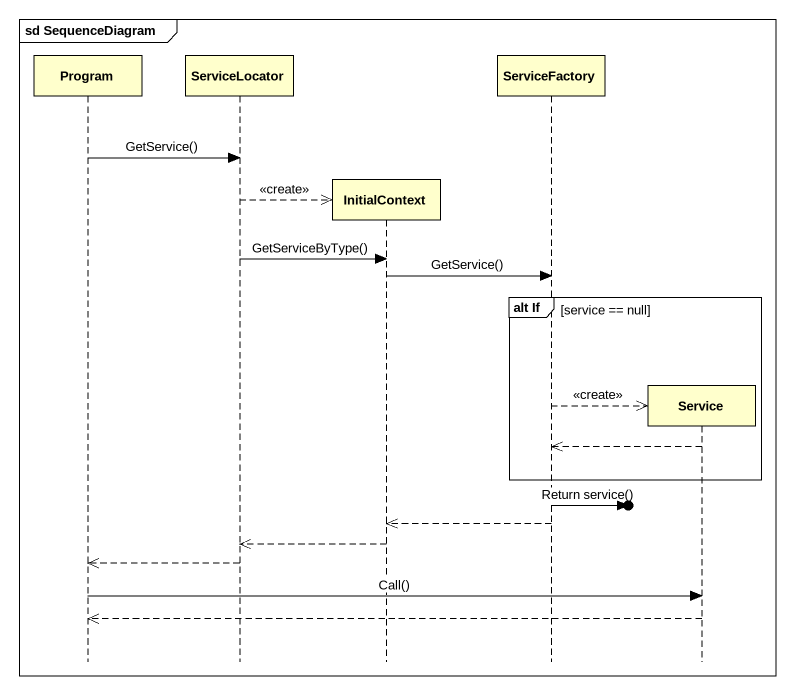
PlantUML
@startuml
mainframe sd SequenceDiagram
hide footbox
participant Program
participant ServiceLocator
participant InitialContext
participant ServiceFactory
participant Service

Program -> ServiceLocator : GetService()
ServiceLocator -->> InitialContext ** : <<create>>
ServiceLocator -> InitialContext : GetServiceByType()
InitialContext -> ServiceFactory : GetService()
group alt If [service == null]
  ServiceFactory -->> Service ** : <<create>>
  Service -->> ServiceFactory
end
ServiceFactory ->o] : Return service()
ServiceFactory -->> InitialContext
InitialContext -->> ServiceLocator
ServiceLocator -->> Program
Program -> Service : Call()
Service -->> Program
@enduml
